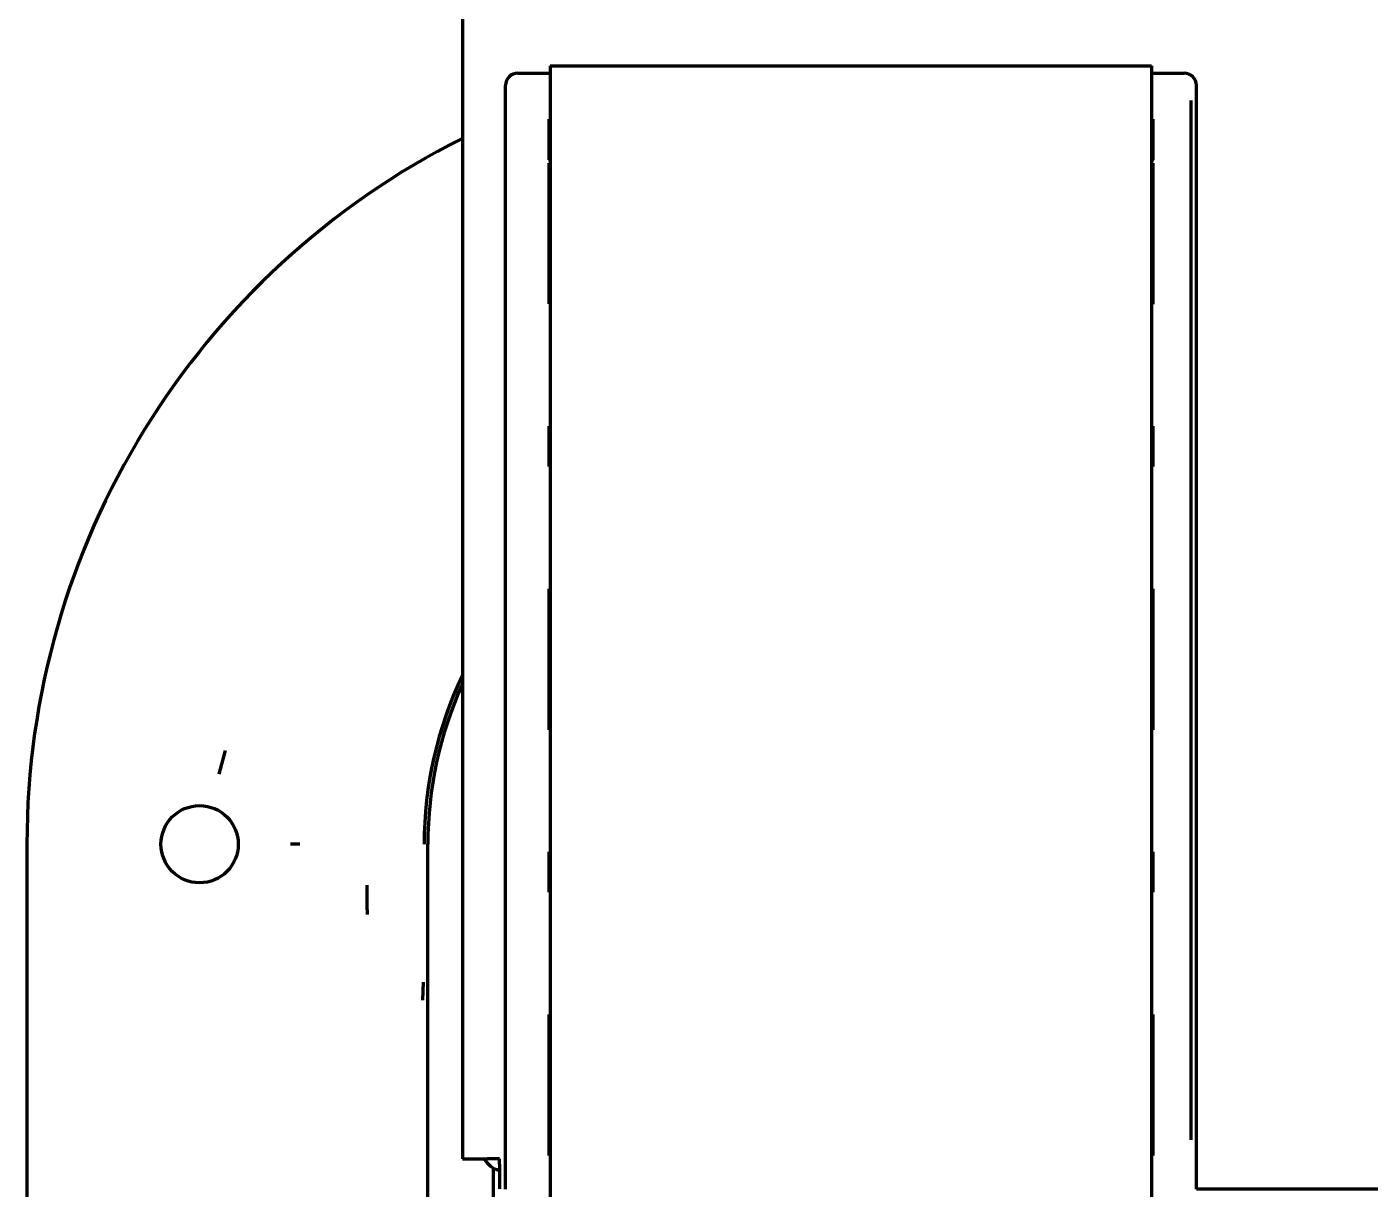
# Model space of a CAD drawing. Header units: inches. Extents: x 904 to 7172, y 213 to 5528.
# Drawn here: x 2760.3 to 2869.2, y 391.3 to 485.5 of the extents above; entities that cross this region are included whole.
import ezdxf

# ---------------------------------------------------------------- set-up
doc = ezdxf.new("R2010")
doc.units = ezdxf.units.IN

msp = doc.modelspace()

# ---------------------------------------------------------------- linework, layer by layer
at = {"linetype": 'Continuous', "lineweight": 70}
for p, q in [((2795.62, 967.73), (2795.62, 393.77)), ((2802.74, 482.37), (2802.74, 480.57)), ((2802.74, 482.37), (2851.49, 482.37)), ((2851.49, 482.37), (2851.49, 480.57)), ((2800.12, 481.77), (2802.74, 481.77)), ((2851.49, 481.77), (2854.12, 481.77)), ((2799.12, 395.31), (2799.12, 480.77)), ((2802.74, 480.57), (2802.74, 293.77)), ((2851.49, 480.57), (2851.49, 293.77)), ((2855.12, 395.31), (2855.12, 480.77)), ((2854.67, 479.54), (2854.67, 395.31)), ((2802.65, 474.74), (2802.65, 477.03)), ((2851.59, 477.03), (2851.59, 474.74)), ((2802.65, 474.74), (2802.74, 474.64)), ((2802.74, 474.74), (2802.65, 474.74)), ((2851.59, 474.74), (2851.49, 474.74)), ((2851.59, 474.74), (2851.53, 474.68)), ((2802.65, 463.93), (2802.65, 474.46)), ((2851.59, 474.46), (2851.59, 463.92)), ((2802.65, 450.75), (2802.65, 452.29)), ((2851.59, 452.29), (2851.59, 450.75)), ((2802.65, 429.42), (2802.65, 439.12)), ((2851.59, 439.12), (2851.59, 429.42)), ((2776.4, 426.87), (2775.87, 424.96)), ((2760.32, 419.27), (2760.32, 347.26)), ((2782.44, 419.27), (2781.68, 419.27)), ((2792.82, 386.27), (2792.82, 419.27)), ((2802.65, 416.25), (2802.65, 417.79)), ((2851.59, 417.79), (2851.59, 416.25)), ((2792.44, 408.1), (2792.39, 406.63)), ((2802.65, 394.92), (2802.65, 404.62)), ((2851.59, 404.62), (2851.59, 394.92)), ((2795.62, 393.77), (2797.62, 393.77)), ((2798.62, 393.77), (2797.62, 393.77)), ((2798.62, 393.34), (2798.62, 393.77)), ((2798.62, 393.34), (2798.62, 391.34)), ((2798.12, 393.04), (2798.12, 295.77)), ((2855.13, 391.34), (3687.62, 391.34))]:
    msp.add_line(p, q, dxfattribs=at)
msp.add_circle((2774.32, 419.27), 3.13, dxfattribs=at)
for centre, radius, start, end in [((2824.32, 419.27), 64, 116.6428, 180), ((2824.32, 419.27), 31.8, 154.5019, 180), ((2824.32, 419.27), 31.5, 155.6578, 180), ((2799.12, 394.77), 2, 210.0009, 255.5213)]:
    msp.add_arc(centre, radius, start, end, dxfattribs=at)
for centre, major_axis in [((2800.12, 480.77), (-0.707, 0.707)), ((2854.12, 480.77), (0.707, 0.707))]:
    msp.add_ellipse(centre, major_axis=major_axis, ratio=0.999695, start_param=5.497939, end_param=7.068431, dxfattribs=at)
for points, knots in [([(2802.65, 477.03), (2802.65, 477.08), (2802.65, 477.12), (2802.65, 477.19), (2802.65, 477.22), (2802.65, 477.26), (2802.65, 477.29), (2802.65, 477.36), (2802.65, 477.4), (2802.65, 477.48), (2802.65, 477.53), (2802.65, 477.61), (2802.65, 477.65), (2802.65, 477.73), (2802.65, 477.77), (2802.65, 477.84), (2802.65, 477.9), (2802.66, 477.95), (2802.66, 477.99), (2802.66, 478.01), (2802.66, 478.03)], [0, 0, 0, 0, 0.125, 0.125, 0.1875, 0.1875, 0.25, 0.25, 0.375, 0.375, 0.5, 0.5, 0.625, 0.625, 0.75, 0.75, 0.875, 0.9375, 0.9375, 1, 1, 1, 1]), ([(2851.58, 478.03), (2851.58, 478.01), (2851.58, 477.99), (2851.58, 477.95), (2851.58, 477.9), (2851.58, 477.84), (2851.58, 477.77), (2851.58, 477.73), (2851.58, 477.65), (2851.58, 477.61), (2851.58, 477.53), (2851.58, 477.48), (2851.59, 477.4), (2851.59, 477.36), (2851.59, 477.29), (2851.59, 477.26), (2851.59, 477.22), (2851.59, 477.19), (2851.59, 477.12), (2851.59, 477.08), (2851.59, 477.03)], [0, 0, 0, 0, 0.0625, 0.0625, 0.125, 0.25, 0.25, 0.375, 0.375, 0.5, 0.5, 0.625, 0.625, 0.75, 0.75, 0.8125, 0.8125, 0.875, 0.875, 1, 1, 1, 1]), ([(2802.74, 474.18), (2802.73, 474.2), (2802.71, 474.22), (2802.7, 474.25), (2802.69, 474.27), (2802.68, 474.29), (2802.68, 474.3), (2802.67, 474.34), (2802.66, 474.36), (2802.66, 474.4), (2802.65, 474.41), (2802.65, 474.44), (2802.65, 474.45), (2802.65, 474.46)], [0, 0, 0, 0, 0.227402, 0.227402, 0.356168, 0.356168, 0.484934, 0.484934, 0.742467, 0.742467, 0.871234, 0.871234, 1, 1, 1, 1]), ([(2851.59, 474.46), (2851.59, 474.44), (2851.58, 474.39), (2851.57, 474.34), (2851.56, 474.3), (2851.55, 474.29), (2851.54, 474.27), (2851.54, 474.25), (2851.52, 474.22), (2851.51, 474.2), (2851.5, 474.18)], [0, 0, 0, 0, 0.253984, 0.507969, 0.507969, 0.634961, 0.634961, 0.761953, 0.761953, 1, 1, 1, 1]), ([(2802.66, 463.07), (2802.66, 463.07), (2802.66, 463.08), (2802.66, 463.1), (2802.66, 463.12), (2802.65, 463.17), (2802.65, 463.22), (2802.65, 463.28), (2802.65, 463.31), (2802.65, 463.36), (2802.65, 463.38), (2802.65, 463.42), (2802.65, 463.43), (2802.65, 463.49), (2802.65, 463.52), (2802.65, 463.6), (2802.65, 463.64), (2802.65, 463.72), (2802.65, 463.76), (2802.65, 463.84), (2802.65, 463.89), (2802.65, 463.93)], [0, 0, 0, 0, 0.03125, 0.03125, 0.0625, 0.125, 0.25, 0.25, 0.375, 0.375, 0.4375, 0.4375, 0.5, 0.5, 0.625, 0.625, 0.75, 0.75, 0.875, 0.875, 1, 1, 1, 1]), ([(2851.59, 463.92), (2851.59, 463.87), (2851.59, 463.83), (2851.59, 463.75), (2851.59, 463.71), (2851.59, 463.62), (2851.59, 463.59), (2851.58, 463.51), (2851.58, 463.47), (2851.58, 463.42), (2851.58, 463.4), (2851.58, 463.37), (2851.58, 463.35), (2851.58, 463.3), (2851.58, 463.27), (2851.58, 463.2), (2851.58, 463.16), (2851.58, 463.1), (2851.58, 463.08), (2851.58, 463.07), (2851.58, 463.06), (2851.58, 463.05)], [0, 0, 0, 0, 0.125, 0.125, 0.25, 0.25, 0.375, 0.375, 0.5, 0.5, 0.5625, 0.5625, 0.625, 0.625, 0.75, 0.75, 0.875, 0.9375, 0.96875, 0.96875, 1, 1, 1, 1]), ([(2802.74, 463.34), (2802.73, 463.32), (2802.72, 463.31), (2802.7, 463.28), (2802.7, 463.26), (2802.69, 463.24), (2802.68, 463.23), (2802.67, 463.19), (2802.67, 463.17), (2802.66, 463.13), (2802.66, 463.12), (2802.66, 463.09), (2802.66, 463.08), (2802.66, 463.07)], [0, 0, 0, 0, 0.206926, 0.206926, 0.339105, 0.339105, 0.471284, 0.471284, 0.735642, 0.735642, 0.867821, 0.867821, 1, 1, 1, 1]), ([(2802.65, 452.29), (2802.65, 452.33), (2802.65, 452.37), (2802.65, 452.46), (2802.65, 452.5), (2802.65, 452.58), (2802.65, 452.62), (2802.65, 452.69), (2802.65, 452.73), (2802.65, 452.78), (2802.65, 452.8), (2802.65, 452.84), (2802.65, 452.85), (2802.65, 452.9), (2802.65, 452.94), (2802.65, 453), (2802.65, 453.05), (2802.66, 453.1), (2802.66, 453.12), (2802.66, 453.14), (2802.66, 453.14), (2802.66, 453.15)], [0, 0, 0, 0, 0.125, 0.125, 0.25, 0.25, 0.375, 0.375, 0.5, 0.5, 0.5625, 0.5625, 0.625, 0.625, 0.75, 0.75, 0.875, 0.9375, 0.96875, 0.96875, 1, 1, 1, 1]), ([(2851.58, 453.15), (2851.58, 453.14), (2851.58, 453.14), (2851.58, 453.12), (2851.58, 453.1), (2851.58, 453.05), (2851.58, 453), (2851.58, 452.94), (2851.58, 452.9), (2851.58, 452.85), (2851.58, 452.84), (2851.58, 452.8), (2851.58, 452.78), (2851.58, 452.73), (2851.58, 452.69), (2851.59, 452.62), (2851.59, 452.58), (2851.59, 452.5), (2851.59, 452.46), (2851.59, 452.37), (2851.59, 452.33), (2851.59, 452.29)], [0, 0, 0, 0, 0.03125, 0.03125, 0.0625, 0.125, 0.25, 0.25, 0.375, 0.375, 0.4375, 0.4375, 0.5, 0.5, 0.625, 0.625, 0.75, 0.75, 0.875, 0.875, 1, 1, 1, 1]), ([(2802.66, 449.88), (2802.66, 449.89), (2802.66, 449.9), (2802.66, 449.91), (2802.66, 449.94), (2802.65, 449.99), (2802.65, 450.04), (2802.65, 450.1), (2802.65, 450.13), (2802.65, 450.18), (2802.65, 450.2), (2802.65, 450.23), (2802.65, 450.25), (2802.65, 450.31), (2802.65, 450.34), (2802.65, 450.42), (2802.65, 450.46), (2802.65, 450.54), (2802.65, 450.58), (2802.65, 450.66), (2802.65, 450.7), (2802.65, 450.75)], [0, 0, 0, 0, 0.03125, 0.03125, 0.0625, 0.125, 0.25, 0.25, 0.375, 0.375, 0.4375, 0.4375, 0.5, 0.5, 0.625, 0.625, 0.75, 0.75, 0.875, 0.875, 1, 1, 1, 1]), ([(2851.59, 450.75), (2851.59, 450.7), (2851.59, 450.66), (2851.59, 450.58), (2851.59, 450.54), (2851.59, 450.46), (2851.59, 450.42), (2851.58, 450.34), (2851.58, 450.31), (2851.58, 450.25), (2851.58, 450.23), (2851.58, 450.2), (2851.58, 450.18), (2851.58, 450.13), (2851.58, 450.1), (2851.58, 450.04), (2851.58, 449.99), (2851.58, 449.94), (2851.58, 449.91), (2851.58, 449.9), (2851.58, 449.89), (2851.58, 449.88)], [0, 0, 0, 0, 0.125, 0.125, 0.25, 0.25, 0.375, 0.375, 0.5, 0.5, 0.5625, 0.5625, 0.625, 0.625, 0.75, 0.75, 0.875, 0.9375, 0.96875, 0.96875, 1, 1, 1, 1]), ([(2802.65, 439.12), (2802.65, 439.16), (2802.65, 439.21), (2802.65, 439.29), (2802.65, 439.33), (2802.65, 439.41), (2802.65, 439.45), (2802.65, 439.53), (2802.65, 439.56), (2802.65, 439.62), (2802.65, 439.63), (2802.65, 439.67), (2802.65, 439.69), (2802.65, 439.74), (2802.65, 439.77), (2802.65, 439.83), (2802.65, 439.88), (2802.66, 439.93), (2802.66, 439.95), (2802.66, 439.97), (2802.66, 439.98), (2802.66, 439.98)], [0, 0, 0, 0, 0.125, 0.125, 0.25, 0.25, 0.375, 0.375, 0.5, 0.5, 0.5625, 0.5625, 0.625, 0.625, 0.75, 0.75, 0.875, 0.9375, 0.96875, 0.96875, 1, 1, 1, 1]), ([(2851.58, 439.98), (2851.58, 439.98), (2851.58, 439.97), (2851.58, 439.95), (2851.58, 439.93), (2851.58, 439.88), (2851.58, 439.83), (2851.58, 439.77), (2851.58, 439.74), (2851.58, 439.69), (2851.58, 439.67), (2851.58, 439.63), (2851.58, 439.62), (2851.58, 439.56), (2851.58, 439.53), (2851.59, 439.45), (2851.59, 439.41), (2851.59, 439.33), (2851.59, 439.29), (2851.59, 439.21), (2851.59, 439.16), (2851.59, 439.12)], [0, 0, 0, 0, 0.03125, 0.03125, 0.0625, 0.125, 0.25, 0.25, 0.375, 0.375, 0.4375, 0.4375, 0.5, 0.5, 0.625, 0.625, 0.75, 0.75, 0.875, 0.875, 1, 1, 1, 1]), ([(2802.66, 428.55), (2802.66, 428.56), (2802.66, 428.57), (2802.66, 428.58), (2802.66, 428.6), (2802.65, 428.66), (2802.65, 428.7), (2802.65, 428.77), (2802.65, 428.8), (2802.65, 428.85), (2802.65, 428.87), (2802.65, 428.9), (2802.65, 428.92), (2802.65, 428.97), (2802.65, 429.01), (2802.65, 429.09), (2802.65, 429.12), (2802.65, 429.21), (2802.65, 429.25), (2802.65, 429.33), (2802.65, 429.37), (2802.65, 429.42)], [0, 0, 0, 0, 0.03125, 0.03125, 0.0625, 0.125, 0.25, 0.25, 0.375, 0.375, 0.4375, 0.4375, 0.5, 0.5, 0.625, 0.625, 0.75, 0.75, 0.875, 0.875, 1, 1, 1, 1]), ([(2851.59, 429.42), (2851.59, 429.37), (2851.59, 429.33), (2851.59, 429.25), (2851.59, 429.21), (2851.59, 429.12), (2851.59, 429.09), (2851.58, 429.01), (2851.58, 428.97), (2851.58, 428.92), (2851.58, 428.9), (2851.58, 428.87), (2851.58, 428.85), (2851.58, 428.8), (2851.58, 428.77), (2851.58, 428.7), (2851.58, 428.66), (2851.58, 428.6), (2851.58, 428.58), (2851.58, 428.57), (2851.58, 428.56), (2851.58, 428.55)], [0, 0, 0, 0, 0.125, 0.125, 0.25, 0.25, 0.375, 0.375, 0.5, 0.5, 0.5625, 0.5625, 0.625, 0.625, 0.75, 0.75, 0.875, 0.9375, 0.96875, 0.96875, 1, 1, 1, 1]), ([(2802.65, 417.79), (2802.65, 417.83), (2802.65, 417.87), (2802.65, 417.96), (2802.65, 418), (2802.65, 418.08), (2802.65, 418.12), (2802.65, 418.19), (2802.65, 418.23), (2802.65, 418.28), (2802.65, 418.3), (2802.65, 418.34), (2802.65, 418.35), (2802.65, 418.4), (2802.65, 418.44), (2802.65, 418.5), (2802.65, 418.55), (2802.66, 418.6), (2802.66, 418.62), (2802.66, 418.64), (2802.66, 418.64), (2802.66, 418.65)], [0, 0, 0, 0, 0.125, 0.125, 0.25, 0.25, 0.375, 0.375, 0.5, 0.5, 0.5625, 0.5625, 0.625, 0.625, 0.75, 0.75, 0.875, 0.9375, 0.96875, 0.96875, 1, 1, 1, 1]), ([(2851.58, 418.65), (2851.58, 418.64), (2851.58, 418.64), (2851.58, 418.62), (2851.58, 418.6), (2851.58, 418.55), (2851.58, 418.5), (2851.58, 418.44), (2851.58, 418.4), (2851.58, 418.35), (2851.58, 418.34), (2851.58, 418.3), (2851.58, 418.28), (2851.58, 418.23), (2851.58, 418.19), (2851.59, 418.12), (2851.59, 418.08), (2851.59, 418), (2851.59, 417.96), (2851.59, 417.87), (2851.59, 417.83), (2851.59, 417.79)], [0, 0, 0, 0, 0.03125, 0.03125, 0.0625, 0.125, 0.25, 0.25, 0.375, 0.375, 0.4375, 0.4375, 0.5, 0.5, 0.625, 0.625, 0.75, 0.75, 0.875, 0.875, 1, 1, 1, 1]), ([(2787.92, 413.58), (2787.92, 413.78), (2787.91, 414.17), (2787.91, 414.56), (2787.9, 415.16), (2787.9, 415.56), (2787.9, 415.96)], [0, 0, 0, 0, 0.25, 0.5, 0.5, 1, 1, 1, 1]), ([(2802.66, 415.38), (2802.66, 415.39), (2802.66, 415.4), (2802.66, 415.41), (2802.66, 415.44), (2802.65, 415.49), (2802.65, 415.54), (2802.65, 415.6), (2802.65, 415.63), (2802.65, 415.68), (2802.65, 415.7), (2802.65, 415.73), (2802.65, 415.75), (2802.65, 415.81), (2802.65, 415.84), (2802.65, 415.92), (2802.65, 415.96), (2802.65, 416.04), (2802.65, 416.08), (2802.65, 416.16), (2802.65, 416.2), (2802.65, 416.25)], [0, 0, 0, 0, 0.03125, 0.03125, 0.0625, 0.125, 0.25, 0.25, 0.375, 0.375, 0.4375, 0.4375, 0.5, 0.5, 0.625, 0.625, 0.75, 0.75, 0.875, 0.875, 1, 1, 1, 1]), ([(2851.59, 416.25), (2851.59, 416.2), (2851.59, 416.16), (2851.59, 416.08), (2851.59, 416.04), (2851.59, 415.96), (2851.59, 415.92), (2851.58, 415.84), (2851.58, 415.81), (2851.58, 415.75), (2851.58, 415.73), (2851.58, 415.7), (2851.58, 415.68), (2851.58, 415.63), (2851.58, 415.6), (2851.58, 415.54), (2851.58, 415.49), (2851.58, 415.44), (2851.58, 415.41), (2851.58, 415.4), (2851.58, 415.39), (2851.58, 415.38)], [0, 0, 0, 0, 0.125, 0.125, 0.25, 0.25, 0.375, 0.375, 0.5, 0.5, 0.5625, 0.5625, 0.625, 0.625, 0.75, 0.75, 0.875, 0.9375, 0.96875, 0.96875, 1, 1, 1, 1]), ([(2802.65, 404.62), (2802.65, 404.66), (2802.65, 404.71), (2802.65, 404.79), (2802.65, 404.83), (2802.65, 404.91), (2802.65, 404.95), (2802.65, 405.03), (2802.65, 405.06), (2802.65, 405.12), (2802.65, 405.13), (2802.65, 405.17), (2802.65, 405.19), (2802.65, 405.24), (2802.65, 405.27), (2802.65, 405.33), (2802.65, 405.38), (2802.66, 405.43), (2802.66, 405.45), (2802.66, 405.47), (2802.66, 405.48), (2802.66, 405.48)], [0, 0, 0, 0, 0.125, 0.125, 0.25, 0.25, 0.375, 0.375, 0.5, 0.5, 0.5625, 0.5625, 0.625, 0.625, 0.75, 0.75, 0.875, 0.9375, 0.96875, 0.96875, 1, 1, 1, 1]), ([(2851.58, 405.48), (2851.58, 405.48), (2851.58, 405.47), (2851.58, 405.45), (2851.58, 405.43), (2851.58, 405.38), (2851.58, 405.33), (2851.58, 405.27), (2851.58, 405.24), (2851.58, 405.19), (2851.58, 405.17), (2851.58, 405.13), (2851.58, 405.12), (2851.58, 405.06), (2851.58, 405.03), (2851.59, 404.95), (2851.59, 404.91), (2851.59, 404.83), (2851.59, 404.79), (2851.59, 404.71), (2851.59, 404.66), (2851.59, 404.62)], [0, 0, 0, 0, 0.03125, 0.03125, 0.0625, 0.125, 0.25, 0.25, 0.375, 0.375, 0.4375, 0.4375, 0.5, 0.5, 0.625, 0.625, 0.75, 0.75, 0.875, 0.875, 1, 1, 1, 1]), ([(2799.12, 391.31), (2799.12, 391.62), (2799.12, 391.94), (2799.12, 392.58), (2799.12, 392.9), (2799.12, 393.41), (2799.12, 393.58), (2799.12, 393.83), (2799.12, 393.92), (2799.12, 394.09), (2799.12, 394.53), (2799.12, 394.96), (2799.12, 395.31)], [0, 0, 0, 0, 0.25, 0.25, 0.5, 0.5, 0.625, 0.625, 0.6875, 0.6875, 0.75, 1, 1, 1, 1]), ([(2855.12, 391.31), (2855.12, 391.62), (2855.12, 391.94), (2855.12, 392.58), (2855.12, 392.9), (2855.12, 393.41), (2855.12, 393.58), (2855.12, 393.83), (2855.12, 393.92), (2855.12, 394.09), (2855.12, 394.53), (2855.12, 394.96), (2855.12, 395.31)], [0, 0, 0, 0, 0.25, 0.25, 0.5, 0.5, 0.625, 0.625, 0.6875, 0.6875, 0.75, 1, 1, 1, 1]), ([(2802.66, 394.05), (2802.66, 394.06), (2802.66, 394.07), (2802.66, 394.08), (2802.66, 394.1), (2802.65, 394.16), (2802.65, 394.2), (2802.65, 394.27), (2802.65, 394.3), (2802.65, 394.35), (2802.65, 394.37), (2802.65, 394.4), (2802.65, 394.42), (2802.65, 394.47), (2802.65, 394.51), (2802.65, 394.59), (2802.65, 394.62), (2802.65, 394.71), (2802.65, 394.75), (2802.65, 394.83), (2802.65, 394.87), (2802.65, 394.92)], [0, 0, 0, 0, 0.03125, 0.03125, 0.0625, 0.125, 0.25, 0.25, 0.375, 0.375, 0.4375, 0.4375, 0.5, 0.5, 0.625, 0.625, 0.75, 0.75, 0.875, 0.875, 1, 1, 1, 1]), ([(2851.59, 394.92), (2851.59, 394.87), (2851.59, 394.83), (2851.59, 394.75), (2851.59, 394.71), (2851.59, 394.62), (2851.59, 394.59), (2851.58, 394.51), (2851.58, 394.47), (2851.58, 394.42), (2851.58, 394.4), (2851.58, 394.37), (2851.58, 394.35), (2851.58, 394.3), (2851.58, 394.27), (2851.58, 394.2), (2851.58, 394.16), (2851.58, 394.1), (2851.58, 394.08), (2851.58, 394.07), (2851.58, 394.06), (2851.58, 394.05)], [0, 0, 0, 0, 0.125, 0.125, 0.25, 0.25, 0.375, 0.375, 0.5, 0.5, 0.5625, 0.5625, 0.625, 0.625, 0.75, 0.75, 0.875, 0.9375, 0.96875, 0.96875, 1, 1, 1, 1])]:
    msp.add_open_spline(points, degree=3, knots=knots, dxfattribs=at)

doc.saveas('drawing.dxf')
